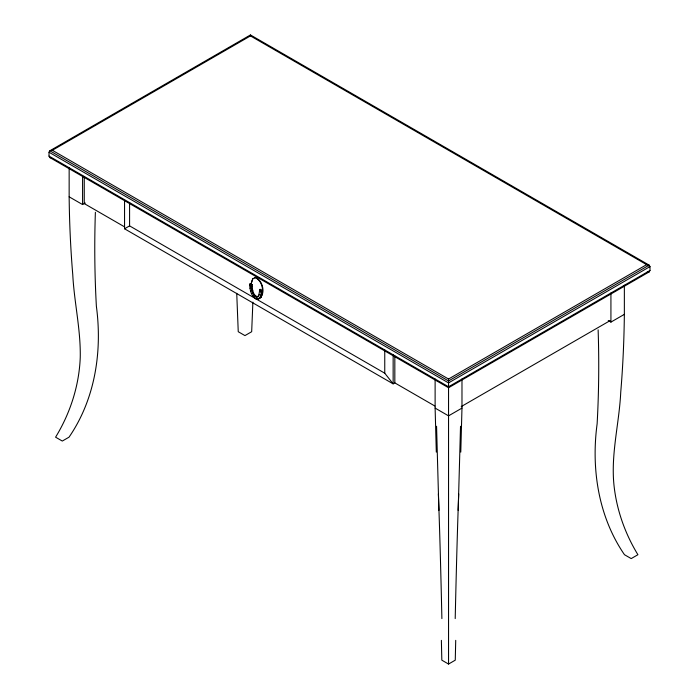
<?xml version="1.0" encoding="UTF-8"?>
<svg xmlns="http://www.w3.org/2000/svg" width="699" height="699" viewBox="0 0 699 699"><rect width="100%" height="100%" fill="white"/><g stroke="black" fill="none" stroke-linecap="round" stroke-linejoin="round"><path stroke-width="1.05" d="M624.356 285.271L624.356 314.349C624.076 340.299 622.914 366.25 620.747 392.113C619.297 422.886 610.917 453.319 613.888 484.224C616.361 509.169 624.871 533.354 637.916 554.718L631.206 558.588L624.487 554.718C598.361 516.657 591.074 468.924 597.129 423.786C598.868 392.497 599.183 361.138 598.126 329.832M455.722 640.354L455.259 660.171L448.548 664.05L441.829 660.171L441.375 640.354M460.781 452.122L461.978 408.094L461.978 379.024M95.379 212.286C94.321 243.602 94.636 274.96 96.375 306.249C102.404 351.387 95.186 399.112 69.018 437.181L62.298 441.052L55.588 437.181C70.25 413.214 79.144 385.63 80.245 357.495C80.813 329.666 74.19 302.317 72.757 274.576C70.59 248.704 69.428 222.763 69.149 196.812L69.149 167.734M252.881 302.134L251.675 331.719L244.956 335.599L238.245 331.719L236.734 293.318M251.194 283.995L252.793 278.787L255.694 277.512C262.684 280.552 265.856 293.204 259.687 298.316L258.307 298.508L259.687 298.316M259.512 291.203L258.857 295.065L258.123 296.306L256.341 297.092C252.024 295.109 251.5 289.229 251.465 285.009L249.779 284.039C249.744 289.604 251.116 297.11 256.97 299.286C261.347 299.111 262.125 293.711 261.872 290.242L260.185 289.264L259.512 289.657L259.512 291.203L261.199 292.182L261.872 291.789M258.342 299.093L260.43 296.682L261.007 294.628L261.199 290.627L259.512 289.657M261.208 297.232L260.867 297.433C264.379 291.177 262.204 280.718 255.353 277.704L254.314 277.704M252.793 278.787L251.317 282.37M49.009 152.225L49.847 150.774L250.452 34.95L649.153 265.139L649.991 266.59L649.991 270.469L649.153 271.92L448.548 387.744L49.847 157.555L49.009 156.104L49.009 152.225L448.548 382.895L649.991 266.59L647.16 264.956M257.241 296.961L258.796 295.913L258.123 296.306M52.364 150.285L250.452 35.92L646.636 264.65L649.153 265.139L448.548 380.955L49.847 150.774L52.364 150.285L448.548 379.024L646.636 264.65M69.149 196.812L82.578 204.562L85.269 203.016M434.927 406.049L394.83 382.895L393.144 383.865L124.553 228.791L129.586 225.882L129.586 202.623M249.779 284.039L250.452 283.654L252.138 284.624C252.173 288.844 252.697 294.725 257.014 296.699L257.914 296.577M251.465 285.009L252.138 284.624M252.138 286.171L251.465 286.564L249.779 285.585M249.98 288.259L250.653 287.874M251.64 288.87L252.304 288.486M250.548 290.976L251.221 290.583M252.121 291.177L252.793 290.784M251.457 293.545L252.129 293.161M252.855 293.257L253.527 292.872M253.737 294.943L254.41 294.55M261.199 290.627L261.872 290.242M252.636 295.799L253.309 295.406M254.637 296.105L255.31 295.721M255.353 296.804L256.166 296.402M258.857 295.065L259.53 294.681M256.341 297.092L257.014 296.699M261.007 294.628L261.679 294.235M255.493 298.77L256.166 298.386M260.43 296.682L261.103 296.289M256.97 299.286L259.014 298.709M259.53 298.202L260.194 297.818M649.991 270.469L448.548 386.774L49.009 156.104M461.235 406.582L610.035 320.675M461.978 408.094L448.548 415.853L435.119 408.094L435.119 379.024M608.235 320.553L610.926 322.099L624.356 314.349M646.636 272.409L649.153 271.92M49.847 157.555L51.525 157.878M129.586 225.882L384.756 373.205L393.144 383.865L393.144 354.786M124.361 226.747L84.256 203.592L84.256 176.672M436.307 452.122L435.119 408.094M610.926 293.021L610.926 322.099M448.548 379.024L448.548 664.05M394.83 355.974L394.83 382.895M384.756 349.946L384.756 373.205M250.452 34.95L250.452 35.92M124.553 200.796L124.553 228.791M82.578 175.484L82.578 204.562M460.519 426.268A1559.434 27.261 -89.2 0 1 458.168 510.384M455.206 618.598A243.095 3.312 -89 0 1 458.727 493.878M438.92 510.384A1559.434 27.261 89.2 0 1 436.569 426.268M438.36 493.878A243.095 3.312 89 0 1 441.89 618.598"/></g></svg>
